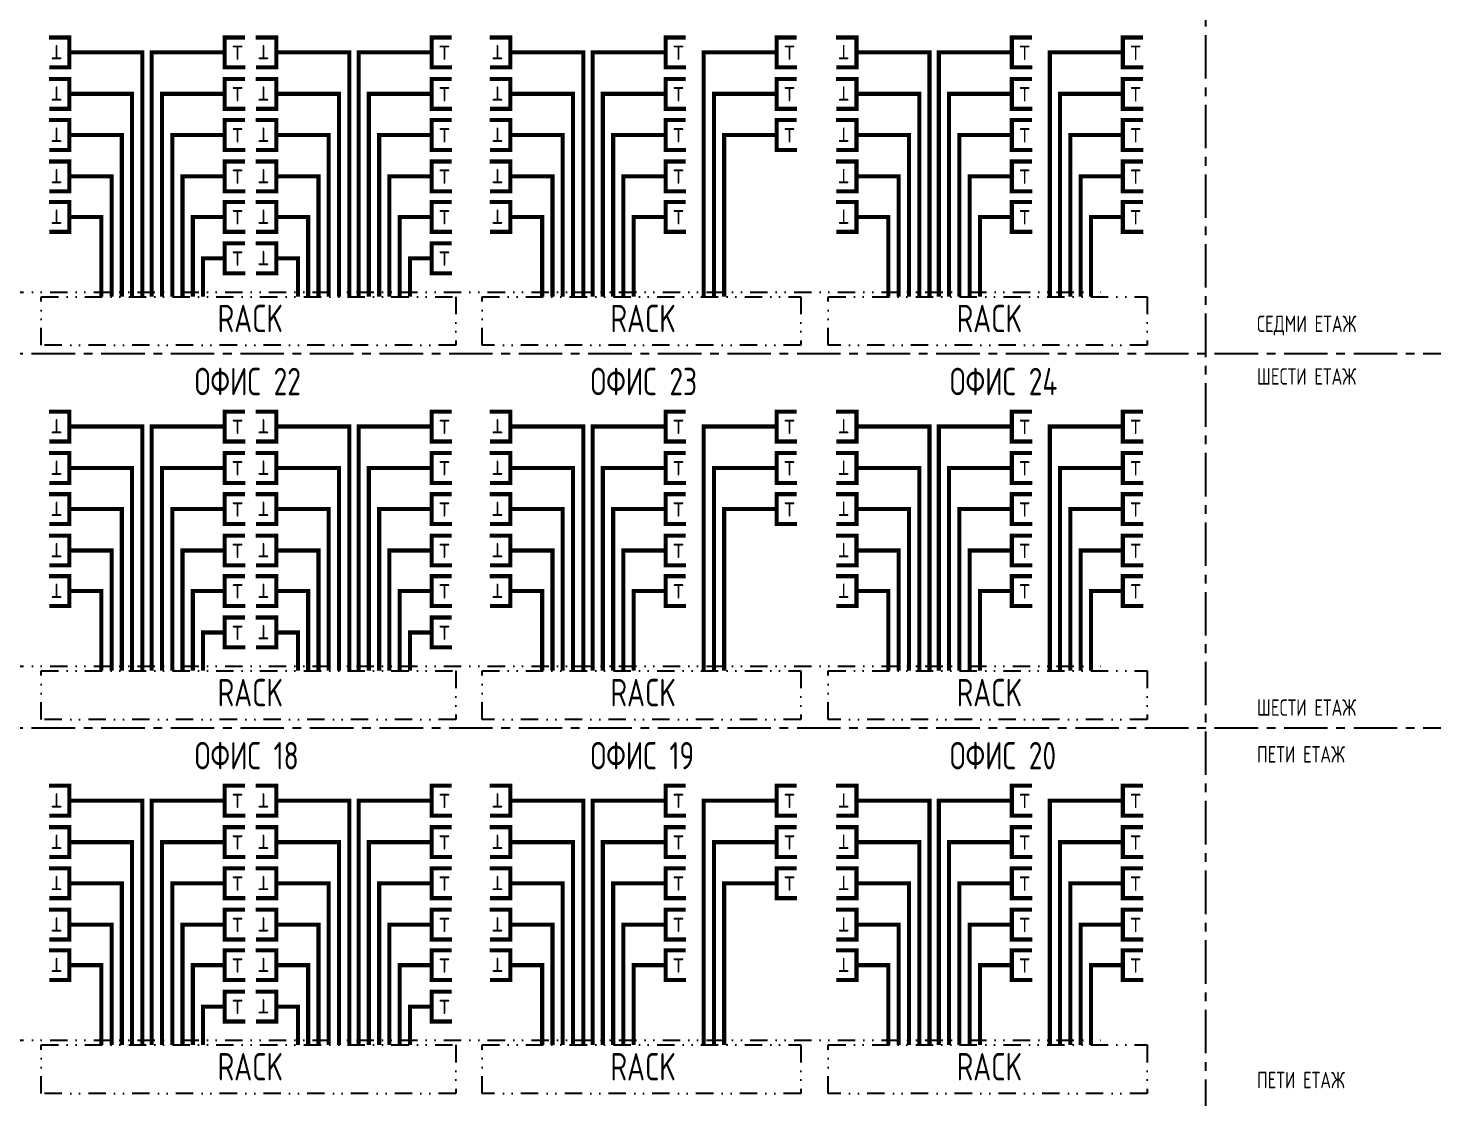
# Model space of a CAD drawing. Extents: x 25325 to 182345, y 3956 to 147305.
# Drawn here: x 44926 to 45957, y 12928 to 13709 of the extents above; entities that cross this region are included whole.
import ezdxf

# ---------------------------------------------------------------- set-up
doc = ezdxf.new("R2010")
doc.units = 0
doc.header["$MEASUREMENT"] = 0
doc.linetypes.add('CENTER', pattern=[50.8, 31.75, -6.35, 6.35, -6.35])
doc.linetypes.add('DIVIDE', pattern=[31.75, 12.7, -6.35, 0, -6.35, 0, -6.35])
for name, color, linetype in [('CAT6A UNDERGROUND PORTS ROUTING', 1, 'CONTINUOUS'), ('ELSH', 111, 'CONTINUOUS'), ('ELTEL', 52, 'DIVIDE')]:
    doc.layers.add(name, color=color, linetype=linetype)
doc.styles.get("Standard").update_dxf_attribs({"font": 'simplex.shx', "width": 0.7, "height": 10})
doc.styles.add('Tabla_100', font='simplex.shx', dxfattribs={"width": 0.7, "height": 20})

msp = doc.modelspace()

# ---------------------------------------------------------------- linework, layer by layer
at = {"layer": 'CAT6A UNDERGROUND PORTS ROUTING', "const_width": 3}
for points in [[(44941.19, 13701.86), (44956.12, 13701.86), (44956.12, 13680.1), (44941.43, 13680.1)], [(45084.53, 13680.1), (45069.6, 13680.1), (45069.6, 13701.86), (45084.29, 13701.86)], [(45092.24, 13701.86), (45107.18, 13701.86), (45107.18, 13680.1), (45092.48, 13680.1)], [(45235.58, 13680.1), (45220.65, 13680.1), (45220.65, 13701.86), (45235.34, 13701.86)], [(45263.1, 13701.86), (45278.03, 13701.86), (45278.03, 13680.1), (45263.34, 13680.1)], [(45406.44, 13680.1), (45391.51, 13680.1), (45391.51, 13701.86), (45406.2, 13701.86)], [(45487.49, 13680.1), (45472.56, 13680.1), (45472.56, 13701.86), (45487.25, 13701.86)], [(45515.84, 13701.86), (45530.78, 13701.86), (45530.78, 13680.1), (45516.08, 13680.1)], [(45659.19, 13680.1), (45644.25, 13680.1), (45644.25, 13701.86), (45658.94, 13701.86)], [(45740.24, 13680.1), (45725.3, 13680.1), (45725.3, 13701.86), (45740, 13701.86)], [(44956.12, 13690.98), (44960.54, 13690.98)], [(45069.6, 13690.98), (45065.19, 13690.98)], [(45107.18, 13690.98), (45111.59, 13690.98)], [(45220.65, 13690.98), (45216.24, 13690.98)], [(45278.03, 13690.98), (45282.44, 13690.98)], [(45391.51, 13690.98), (45387.09, 13690.98)], [(45472.56, 13690.98), (45468.15, 13690.98)], [(45530.78, 13690.98), (45535.19, 13690.98)], [(45644.25, 13690.98), (45639.84, 13690.98)], [(45725.3, 13690.98), (45720.89, 13690.98)], [(44941.19, 13671.61), (44956.12, 13671.61), (44956.12, 13649.84), (44941.43, 13649.84)], [(45084.53, 13649.84), (45069.6, 13649.84), (45069.6, 13671.61), (45084.29, 13671.61)], [(45092.24, 13671.61), (45107.18, 13671.61), (45107.18, 13649.84), (45092.48, 13649.84)], [(45235.58, 13649.84), (45220.65, 13649.84), (45220.65, 13671.61), (45235.34, 13671.61)], [(45263.1, 13671.61), (45278.03, 13671.61), (45278.03, 13649.84), (45263.34, 13649.84)], [(45406.44, 13649.84), (45391.51, 13649.84), (45391.51, 13671.61), (45406.2, 13671.61)], [(45487.49, 13649.84), (45472.56, 13649.84), (45472.56, 13671.61), (45487.25, 13671.61)], [(45515.84, 13671.61), (45530.78, 13671.61), (45530.78, 13649.84), (45516.08, 13649.84)], [(45659.19, 13649.84), (45644.25, 13649.84), (45644.25, 13671.61), (45658.94, 13671.61)], [(45740.24, 13649.84), (45725.3, 13649.84), (45725.3, 13671.61), (45740, 13671.61)], [(44956.12, 13660.73), (44960.54, 13660.73)], [(45069.6, 13660.73), (45065.19, 13660.73)], [(45107.18, 13660.73), (45111.59, 13660.73)], [(45220.65, 13660.73), (45216.24, 13660.73)], [(45278.03, 13660.73), (45282.44, 13660.73)], [(45391.51, 13660.73), (45387.09, 13660.73)], [(45472.56, 13660.73), (45468.15, 13660.73)], [(45530.78, 13660.73), (45535.19, 13660.73)], [(45644.25, 13660.73), (45639.84, 13660.73)], [(45725.3, 13660.73), (45720.89, 13660.73)], [(44941.19, 13641.61), (44956.12, 13641.61), (44956.12, 13619.84), (44941.43, 13619.84)], [(45084.53, 13619.84), (45069.6, 13619.84), (45069.6, 13641.61), (45084.29, 13641.61)], [(45092.24, 13641.61), (45107.18, 13641.61), (45107.18, 13619.84), (45092.48, 13619.84)], [(45235.58, 13619.84), (45220.65, 13619.84), (45220.65, 13641.61), (45235.34, 13641.61)], [(45263.1, 13641.61), (45278.03, 13641.61), (45278.03, 13619.84), (45263.34, 13619.84)], [(45406.44, 13619.84), (45391.51, 13619.84), (45391.51, 13641.61), (45406.2, 13641.61)], [(45487.49, 13619.84), (45472.56, 13619.84), (45472.56, 13641.61), (45487.25, 13641.61)], [(45515.84, 13641.61), (45530.78, 13641.61), (45530.78, 13619.84), (45516.08, 13619.84)], [(45659.19, 13619.84), (45644.25, 13619.84), (45644.25, 13641.61), (45658.94, 13641.61)], [(45740.24, 13619.84), (45725.3, 13619.84), (45725.3, 13641.61), (45740, 13641.61)], [(44956.12, 13630.73), (44960.54, 13630.73)], [(45069.6, 13630.73), (45065.19, 13630.73)], [(45107.18, 13630.73), (45111.59, 13630.73)], [(45220.65, 13630.73), (45216.24, 13630.73)], [(45278.03, 13630.73), (45282.44, 13630.73)], [(45391.51, 13630.73), (45387.09, 13630.73)], [(45472.56, 13630.73), (45468.15, 13630.73)], [(45530.78, 13630.73), (45535.19, 13630.73)], [(45644.25, 13630.73), (45639.84, 13630.73)], [(45725.3, 13630.73), (45720.89, 13630.73)], [(44941.19, 13611.41), (44956.12, 13611.41), (44956.12, 13589.64), (44941.43, 13589.64)], [(45084.53, 13589.64), (45069.6, 13589.64), (45069.6, 13611.41), (45084.29, 13611.41)], [(45092.24, 13611.41), (45107.18, 13611.41), (45107.18, 13589.64), (45092.48, 13589.64)], [(45235.58, 13589.64), (45220.65, 13589.64), (45220.65, 13611.41), (45235.34, 13611.41)], [(45263.1, 13611.41), (45278.03, 13611.41), (45278.03, 13589.64), (45263.34, 13589.64)], [(45406.44, 13589.64), (45391.51, 13589.64), (45391.51, 13611.41), (45406.2, 13611.41)], [(45515.84, 13611.41), (45530.78, 13611.41), (45530.78, 13589.64), (45516.08, 13589.64)], [(45659.19, 13589.64), (45644.25, 13589.64), (45644.25, 13611.41), (45658.94, 13611.41)], [(45740.24, 13589.64), (45725.3, 13589.64), (45725.3, 13611.41), (45740, 13611.41)], [(44956.12, 13600.52), (44960.54, 13600.52)], [(45069.6, 13600.52), (45065.19, 13600.52)], [(45107.18, 13600.52), (45111.59, 13600.52)], [(45220.65, 13600.52), (45216.24, 13600.52)], [(45278.03, 13600.52), (45282.44, 13600.52)], [(45391.51, 13600.52), (45387.09, 13600.52)], [(45530.78, 13600.52), (45535.19, 13600.52)], [(45644.25, 13600.52), (45639.84, 13600.52)], [(45725.3, 13600.52), (45720.89, 13600.52)], [(44941.19, 13581.81), (44956.12, 13581.81), (44956.12, 13560.05), (44941.43, 13560.05)], [(45084.53, 13560.05), (45069.6, 13560.05), (45069.6, 13581.81), (45084.29, 13581.81)], [(45092.24, 13581.81), (45107.18, 13581.81), (45107.18, 13560.05), (45092.48, 13560.05)], [(45235.58, 13560.05), (45220.65, 13560.05), (45220.65, 13581.81), (45235.34, 13581.81)], [(45263.1, 13581.81), (45278.03, 13581.81), (45278.03, 13560.05), (45263.34, 13560.05)], [(45406.44, 13560.05), (45391.51, 13560.05), (45391.51, 13581.81), (45406.2, 13581.81)], [(45515.84, 13581.81), (45530.78, 13581.81), (45530.78, 13560.05), (45516.08, 13560.05)], [(45659.19, 13560.05), (45644.25, 13560.05), (45644.25, 13581.81), (45658.94, 13581.81)], [(45740.24, 13560.05), (45725.3, 13560.05), (45725.3, 13581.81), (45740, 13581.81)], [(44956.12, 13570.93), (44960.54, 13570.93)], [(45069.6, 13570.93), (45065.19, 13570.93)], [(45107.18, 13570.93), (45111.59, 13570.93)], [(45220.65, 13570.93), (45216.24, 13570.93)], [(45278.03, 13570.93), (45282.44, 13570.93)], [(45391.51, 13570.93), (45387.09, 13570.93)], [(45530.78, 13570.93), (45535.19, 13570.93)], [(45644.25, 13570.93), (45639.84, 13570.93)], [(45725.3, 13570.93), (45720.89, 13570.93)], [(45084.53, 13529.84), (45069.6, 13529.84), (45069.6, 13551.61), (45084.29, 13551.61)], [(45092.24, 13551.61), (45107.18, 13551.61), (45107.18, 13529.84), (45092.48, 13529.84)], [(45235.58, 13529.84), (45220.65, 13529.84), (45220.65, 13551.61), (45235.34, 13551.61)], [(45069.6, 13540.73), (45065.19, 13540.73)], [(45107.18, 13540.73), (45111.59, 13540.73)], [(45220.65, 13540.73), (45216.24, 13540.73)], [(44941.19, 13428.86), (44956.12, 13428.86), (44956.12, 13407.1), (44941.43, 13407.1)], [(45084.53, 13407.1), (45069.6, 13407.1), (45069.6, 13428.86), (45084.29, 13428.86)], [(45092.24, 13428.86), (45107.18, 13428.86), (45107.18, 13407.1), (45092.48, 13407.1)], [(45235.58, 13407.1), (45220.65, 13407.1), (45220.65, 13428.86), (45235.34, 13428.86)], [(45263.1, 13428.86), (45278.03, 13428.86), (45278.03, 13407.1), (45263.34, 13407.1)], [(45406.44, 13407.1), (45391.51, 13407.1), (45391.51, 13428.86), (45406.2, 13428.86)], [(45487.49, 13407.1), (45472.56, 13407.1), (45472.56, 13428.86), (45487.25, 13428.86)], [(45515.84, 13428.86), (45530.78, 13428.86), (45530.78, 13407.1), (45516.08, 13407.1)], [(45659.19, 13407.1), (45644.25, 13407.1), (45644.25, 13428.86), (45658.94, 13428.86)], [(45740.24, 13407.1), (45725.3, 13407.1), (45725.3, 13428.86), (45740, 13428.86)], [(44956.12, 13417.98), (44960.54, 13417.98)], [(45069.6, 13417.98), (45065.19, 13417.98)], [(45107.18, 13417.98), (45111.59, 13417.98)], [(45220.65, 13417.98), (45216.24, 13417.98)], [(45278.03, 13417.98), (45282.44, 13417.98)], [(45391.51, 13417.98), (45387.09, 13417.98)], [(45472.56, 13417.98), (45468.15, 13417.98)], [(45530.78, 13417.98), (45535.19, 13417.98)], [(45644.25, 13417.98), (45639.84, 13417.98)], [(45725.3, 13417.98), (45720.89, 13417.98)], [(44941.19, 13398.61), (44956.12, 13398.61), (44956.12, 13376.84), (44941.43, 13376.84)], [(45084.53, 13376.84), (45069.6, 13376.84), (45069.6, 13398.61), (45084.29, 13398.61)], [(45092.24, 13398.61), (45107.18, 13398.61), (45107.18, 13376.84), (45092.48, 13376.84)], [(45235.58, 13376.84), (45220.65, 13376.84), (45220.65, 13398.61), (45235.34, 13398.61)], [(45263.1, 13398.61), (45278.03, 13398.61), (45278.03, 13376.84), (45263.34, 13376.84)], [(45406.44, 13376.84), (45391.51, 13376.84), (45391.51, 13398.61), (45406.2, 13398.61)], [(45487.49, 13376.84), (45472.56, 13376.84), (45472.56, 13398.61), (45487.25, 13398.61)], [(45515.84, 13398.61), (45530.78, 13398.61), (45530.78, 13376.84), (45516.08, 13376.84)], [(45659.19, 13376.84), (45644.25, 13376.84), (45644.25, 13398.61), (45658.94, 13398.61)], [(45740.24, 13376.84), (45725.3, 13376.84), (45725.3, 13398.61), (45740, 13398.61)], [(44956.12, 13387.73), (44960.54, 13387.73)], [(45069.6, 13387.73), (45065.19, 13387.73)], [(45107.18, 13387.73), (45111.59, 13387.73)], [(45220.65, 13387.73), (45216.24, 13387.73)], [(45278.03, 13387.73), (45282.44, 13387.73)], [(45391.51, 13387.73), (45387.09, 13387.73)], [(45472.56, 13387.73), (45468.15, 13387.73)], [(45530.78, 13387.73), (45535.19, 13387.73)], [(45644.25, 13387.73), (45639.84, 13387.73)], [(45725.3, 13387.73), (45720.89, 13387.73)], [(44941.19, 13368.61), (44956.12, 13368.61), (44956.12, 13346.84), (44941.43, 13346.84)], [(45084.53, 13346.84), (45069.6, 13346.84), (45069.6, 13368.61), (45084.29, 13368.61)], [(45092.24, 13368.61), (45107.18, 13368.61), (45107.18, 13346.84), (45092.48, 13346.84)], [(45235.58, 13346.84), (45220.65, 13346.84), (45220.65, 13368.61), (45235.34, 13368.61)], [(45263.1, 13368.61), (45278.03, 13368.61), (45278.03, 13346.84), (45263.34, 13346.84)], [(45406.44, 13346.84), (45391.51, 13346.84), (45391.51, 13368.61), (45406.2, 13368.61)], [(45487.49, 13346.84), (45472.56, 13346.84), (45472.56, 13368.61), (45487.25, 13368.61)], [(45515.84, 13368.61), (45530.78, 13368.61), (45530.78, 13346.84), (45516.08, 13346.84)], [(45659.19, 13346.84), (45644.25, 13346.84), (45644.25, 13368.61), (45658.94, 13368.61)], [(45740.24, 13346.84), (45725.3, 13346.84), (45725.3, 13368.61), (45740, 13368.61)], [(44956.12, 13357.73), (44960.54, 13357.73)], [(45069.6, 13357.73), (45065.19, 13357.73)], [(45107.18, 13357.73), (45111.59, 13357.73)], [(45220.65, 13357.73), (45216.24, 13357.73)], [(45278.03, 13357.73), (45282.44, 13357.73)], [(45391.51, 13357.73), (45387.09, 13357.73)], [(45472.56, 13357.73), (45468.15, 13357.73)], [(45530.78, 13357.73), (45535.19, 13357.73)], [(45644.25, 13357.73), (45639.84, 13357.73)], [(45725.3, 13357.73), (45720.89, 13357.73)], [(44941.19, 13338.41), (44956.12, 13338.41), (44956.12, 13316.64), (44941.43, 13316.64)], [(45084.53, 13316.64), (45069.6, 13316.64), (45069.6, 13338.41), (45084.29, 13338.41)], [(45092.24, 13338.41), (45107.18, 13338.41), (45107.18, 13316.64), (45092.48, 13316.64)], [(45235.58, 13316.64), (45220.65, 13316.64), (45220.65, 13338.41), (45235.34, 13338.41)], [(45263.1, 13338.41), (45278.03, 13338.41), (45278.03, 13316.64), (45263.34, 13316.64)], [(45406.44, 13316.64), (45391.51, 13316.64), (45391.51, 13338.41), (45406.2, 13338.41)], [(45515.84, 13338.41), (45530.78, 13338.41), (45530.78, 13316.64), (45516.08, 13316.64)], [(45659.19, 13316.64), (45644.25, 13316.64), (45644.25, 13338.41), (45658.94, 13338.41)], [(45740.24, 13316.64), (45725.3, 13316.64), (45725.3, 13338.41), (45740, 13338.41)], [(44956.12, 13327.52), (44960.54, 13327.52)], [(45069.6, 13327.52), (45065.19, 13327.52)], [(45107.18, 13327.52), (45111.59, 13327.52)], [(45220.65, 13327.52), (45216.24, 13327.52)], [(45278.03, 13327.52), (45282.44, 13327.52)], [(45391.51, 13327.52), (45387.09, 13327.52)], [(45530.78, 13327.52), (45535.19, 13327.52)], [(45644.25, 13327.52), (45639.84, 13327.52)], [(45725.3, 13327.52), (45720.89, 13327.52)], [(44941.19, 13308.81), (44956.12, 13308.81), (44956.12, 13287.05), (44941.43, 13287.05)], [(45084.53, 13287.05), (45069.6, 13287.05), (45069.6, 13308.81), (45084.29, 13308.81)], [(45092.24, 13308.81), (45107.18, 13308.81), (45107.18, 13287.05), (45092.48, 13287.05)], [(45235.58, 13287.05), (45220.65, 13287.05), (45220.65, 13308.81), (45235.34, 13308.81)], [(45263.1, 13308.81), (45278.03, 13308.81), (45278.03, 13287.05), (45263.34, 13287.05)], [(45406.44, 13287.05), (45391.51, 13287.05), (45391.51, 13308.81), (45406.2, 13308.81)], [(45515.84, 13308.81), (45530.78, 13308.81), (45530.78, 13287.05), (45516.08, 13287.05)], [(45659.19, 13287.05), (45644.25, 13287.05), (45644.25, 13308.81), (45658.94, 13308.81)], [(45740.24, 13287.05), (45725.3, 13287.05), (45725.3, 13308.81), (45740, 13308.81)], [(44956.12, 13297.93), (44960.54, 13297.93)], [(45069.6, 13297.93), (45065.19, 13297.93)], [(45107.18, 13297.93), (45111.59, 13297.93)], [(45220.65, 13297.93), (45216.24, 13297.93)], [(45278.03, 13297.93), (45282.44, 13297.93)], [(45391.51, 13297.93), (45387.09, 13297.93)], [(45530.78, 13297.93), (45535.19, 13297.93)], [(45644.25, 13297.93), (45639.84, 13297.93)], [(45725.3, 13297.93), (45720.89, 13297.93)], [(45084.53, 13256.84), (45069.6, 13256.84), (45069.6, 13278.61), (45084.29, 13278.61)], [(45092.24, 13278.61), (45107.18, 13278.61), (45107.18, 13256.84), (45092.48, 13256.84)], [(45235.58, 13256.84), (45220.65, 13256.84), (45220.65, 13278.61), (45235.34, 13278.61)], [(45069.6, 13267.73), (45065.19, 13267.73)], [(45107.18, 13267.73), (45111.59, 13267.73)], [(45220.65, 13267.73), (45216.24, 13267.73)], [(44941.19, 13155.86), (44956.12, 13155.86), (44956.12, 13134.1), (44941.43, 13134.1)], [(45084.53, 13134.1), (45069.6, 13134.1), (45069.6, 13155.86), (45084.29, 13155.86)], [(45092.24, 13155.86), (45107.18, 13155.86), (45107.18, 13134.1), (45092.48, 13134.1)], [(45235.58, 13134.1), (45220.65, 13134.1), (45220.65, 13155.86), (45235.34, 13155.86)], [(45263.1, 13155.86), (45278.03, 13155.86), (45278.03, 13134.1), (45263.34, 13134.1)], [(45406.44, 13134.1), (45391.51, 13134.1), (45391.51, 13155.86), (45406.2, 13155.86)], [(45487.49, 13134.1), (45472.56, 13134.1), (45472.56, 13155.86), (45487.25, 13155.86)], [(45515.84, 13155.86), (45530.78, 13155.86), (45530.78, 13134.1), (45516.08, 13134.1)], [(45659.19, 13134.1), (45644.25, 13134.1), (45644.25, 13155.86), (45658.94, 13155.86)], [(45740.24, 13134.1), (45725.3, 13134.1), (45725.3, 13155.86), (45740, 13155.86)], [(44956.12, 13144.98), (44960.54, 13144.98)], [(45069.6, 13144.98), (45065.19, 13144.98)], [(45107.18, 13144.98), (45111.59, 13144.98)], [(45220.65, 13144.98), (45216.24, 13144.98)], [(45278.03, 13144.98), (45282.44, 13144.98)], [(45391.51, 13144.98), (45387.09, 13144.98)], [(45472.56, 13144.98), (45468.15, 13144.98)], [(45530.78, 13144.98), (45535.19, 13144.98)], [(45644.25, 13144.98), (45639.84, 13144.98)], [(45725.3, 13144.98), (45720.89, 13144.98)], [(44941.19, 13125.61), (44956.12, 13125.61), (44956.12, 13103.84), (44941.43, 13103.84)], [(45084.53, 13103.84), (45069.6, 13103.84), (45069.6, 13125.61), (45084.29, 13125.61)], [(45092.24, 13125.61), (45107.18, 13125.61), (45107.18, 13103.84), (45092.48, 13103.84)], [(45235.58, 13103.84), (45220.65, 13103.84), (45220.65, 13125.61), (45235.34, 13125.61)], [(45263.1, 13125.61), (45278.03, 13125.61), (45278.03, 13103.84), (45263.34, 13103.84)], [(45406.44, 13103.84), (45391.51, 13103.84), (45391.51, 13125.61), (45406.2, 13125.61)], [(45487.49, 13103.84), (45472.56, 13103.84), (45472.56, 13125.61), (45487.25, 13125.61)], [(45515.84, 13125.61), (45530.78, 13125.61), (45530.78, 13103.84), (45516.08, 13103.84)], [(45659.19, 13103.84), (45644.25, 13103.84), (45644.25, 13125.61), (45658.94, 13125.61)], [(45740.24, 13103.84), (45725.3, 13103.84), (45725.3, 13125.61), (45740, 13125.61)], [(44956.12, 13114.73), (44960.54, 13114.73)], [(45069.6, 13114.73), (45065.19, 13114.73)], [(45107.18, 13114.73), (45111.59, 13114.73)], [(45220.65, 13114.73), (45216.24, 13114.73)], [(45278.03, 13114.73), (45282.44, 13114.73)], [(45391.51, 13114.73), (45387.09, 13114.73)], [(45472.56, 13114.73), (45468.15, 13114.73)], [(45530.78, 13114.73), (45535.19, 13114.73)], [(45644.25, 13114.73), (45639.84, 13114.73)], [(45725.3, 13114.73), (45720.89, 13114.73)], [(44941.19, 13095.61), (44956.12, 13095.61), (44956.12, 13073.84), (44941.43, 13073.84)], [(45084.53, 13073.84), (45069.6, 13073.84), (45069.6, 13095.61), (45084.29, 13095.61)], [(45092.24, 13095.61), (45107.18, 13095.61), (45107.18, 13073.84), (45092.48, 13073.84)], [(45235.58, 13073.84), (45220.65, 13073.84), (45220.65, 13095.61), (45235.34, 13095.61)], [(45263.1, 13095.61), (45278.03, 13095.61), (45278.03, 13073.84), (45263.34, 13073.84)], [(45406.44, 13073.84), (45391.51, 13073.84), (45391.51, 13095.61), (45406.2, 13095.61)], [(45487.49, 13073.84), (45472.56, 13073.84), (45472.56, 13095.61), (45487.25, 13095.61)], [(45515.84, 13095.61), (45530.78, 13095.61), (45530.78, 13073.84), (45516.08, 13073.84)], [(45659.19, 13073.84), (45644.25, 13073.84), (45644.25, 13095.61), (45658.94, 13095.61)], [(45740.24, 13073.84), (45725.3, 13073.84), (45725.3, 13095.61), (45740, 13095.61)], [(44956.12, 13084.73), (44960.54, 13084.73)], [(45069.6, 13084.73), (45065.19, 13084.73)], [(45107.18, 13084.73), (45111.59, 13084.73)], [(45220.65, 13084.73), (45216.24, 13084.73)], [(45278.03, 13084.73), (45282.44, 13084.73)], [(45391.51, 13084.73), (45387.09, 13084.73)], [(45472.56, 13084.73), (45468.15, 13084.73)], [(45530.78, 13084.73), (45535.19, 13084.73)], [(45644.25, 13084.73), (45639.84, 13084.73)], [(45725.3, 13084.73), (45720.89, 13084.73)], [(44941.19, 13065.41), (44956.12, 13065.41), (44956.12, 13043.64), (44941.43, 13043.64)], [(45084.53, 13043.64), (45069.6, 13043.64), (45069.6, 13065.41), (45084.29, 13065.41)], [(45092.24, 13065.41), (45107.18, 13065.41), (45107.18, 13043.64), (45092.48, 13043.64)], [(45235.58, 13043.64), (45220.65, 13043.64), (45220.65, 13065.41), (45235.34, 13065.41)], [(45263.1, 13065.41), (45278.03, 13065.41), (45278.03, 13043.64), (45263.34, 13043.64)], [(45406.44, 13043.64), (45391.51, 13043.64), (45391.51, 13065.41), (45406.2, 13065.41)], [(45515.84, 13065.41), (45530.78, 13065.41), (45530.78, 13043.64), (45516.08, 13043.64)], [(45659.19, 13043.64), (45644.25, 13043.64), (45644.25, 13065.41), (45658.94, 13065.41)], [(45740.24, 13043.64), (45725.3, 13043.64), (45725.3, 13065.41), (45740, 13065.41)], [(44956.12, 13054.52), (44960.54, 13054.52)], [(45069.6, 13054.52), (45065.19, 13054.52)], [(45107.18, 13054.52), (45111.59, 13054.52)], [(45220.65, 13054.52), (45216.24, 13054.52)], [(45278.03, 13054.52), (45282.44, 13054.52)], [(45391.51, 13054.52), (45387.09, 13054.52)], [(45530.78, 13054.52), (45535.19, 13054.52)], [(45644.25, 13054.52), (45639.84, 13054.52)], [(45725.3, 13054.52), (45720.89, 13054.52)], [(44941.19, 13035.81), (44956.12, 13035.81), (44956.12, 13014.05), (44941.43, 13014.05)], [(45084.53, 13014.05), (45069.6, 13014.05), (45069.6, 13035.81), (45084.29, 13035.81)], [(45092.24, 13035.81), (45107.18, 13035.81), (45107.18, 13014.05), (45092.48, 13014.05)], [(45235.58, 13014.05), (45220.65, 13014.05), (45220.65, 13035.81), (45235.34, 13035.81)], [(45263.1, 13035.81), (45278.03, 13035.81), (45278.03, 13014.05), (45263.34, 13014.05)], [(45406.44, 13014.05), (45391.51, 13014.05), (45391.51, 13035.81), (45406.2, 13035.81)], [(45515.84, 13035.81), (45530.78, 13035.81), (45530.78, 13014.05), (45516.08, 13014.05)], [(45659.19, 13014.05), (45644.25, 13014.05), (45644.25, 13035.81), (45658.94, 13035.81)], [(45740.24, 13014.05), (45725.3, 13014.05), (45725.3, 13035.81), (45740, 13035.81)], [(44956.12, 13024.93), (44960.54, 13024.93)], [(45069.6, 13024.93), (45065.19, 13024.93)], [(45107.18, 13024.93), (45111.59, 13024.93)], [(45220.65, 13024.93), (45216.24, 13024.93)], [(45278.03, 13024.93), (45282.44, 13024.93)], [(45391.51, 13024.93), (45387.09, 13024.93)], [(45530.78, 13024.93), (45535.19, 13024.93)], [(45644.25, 13024.93), (45639.84, 13024.93)], [(45725.3, 13024.93), (45720.89, 13024.93)], [(45084.53, 12983.84), (45069.6, 12983.84), (45069.6, 13005.61), (45084.29, 13005.61)], [(45092.24, 13005.61), (45107.18, 13005.61), (45107.18, 12983.84), (45092.48, 12983.84)], [(45235.58, 12983.84), (45220.65, 12983.84), (45220.65, 13005.61), (45235.34, 13005.61)], [(45069.6, 12994.73), (45065.19, 12994.73)], [(45107.18, 12994.73), (45111.59, 12994.73)], [(45220.65, 12994.73), (45216.24, 12994.73)]]:
    msp.add_lwpolyline(points, dxfattribs=at)
at = {"layer": 'ELSH', "linetype": 'CENTER'}
for p, q in [((45785.95, 11741.42), (45785.95, 14396.73)), ((42896.6, 13471.18), (45957.36, 13471.18)), ((42896.6, 13198.18), (45957.36, 13198.18))]:
    msp.add_line(p, q, dxfattribs=at)
at = {"layer": 'ELTEL'}
for p, q in [((44494.74, 13516.13), (45709.23, 13516.13)), ((44494.74, 13243.13), (45709.23, 13243.13)), ((44494.74, 12970.13), (45709.23, 12970.13))]:
    msp.add_line(p, q, dxfattribs=at)
at = {"layer": 'ELTEL', "const_width": 3}
for points in [[(44960.54, 13690.98), (45009.46, 13690.98), (45009.46, 13512.72)], [(45065.19, 13690.98), (45016.26, 13690.98), (45016.26, 13512.72)], [(45111.59, 13690.98), (45160.52, 13690.98), (45160.52, 13512.72)], [(45216.24, 13690.98), (45167.31, 13690.98), (45167.31, 13512.72)], [(45282.44, 13690.98), (45331.37, 13690.98), (45331.37, 13512.72)], [(45387.09, 13690.98), (45338.16, 13690.98), (45338.16, 13512.72)], [(45468.15, 13690.98), (45419.22, 13690.98), (45419.22, 13512.72)], [(45535.19, 13690.98), (45584.12, 13690.98), (45584.12, 13512.72)], [(45639.84, 13690.98), (45590.91, 13690.98), (45590.91, 13512.72)], [(45720.89, 13690.98), (45671.96, 13690.98), (45671.96, 13512.72)], [(44960.54, 13660.73), (45001.96, 13660.73), (45001.96, 13512.72)], [(45065.19, 13660.73), (45023.76, 13660.73), (45023.76, 13512.72)], [(45111.59, 13660.73), (45153.02, 13660.73), (45153.02, 13512.72)], [(45216.24, 13660.73), (45174.81, 13660.73), (45174.81, 13512.72)], [(45282.44, 13660.73), (45323.87, 13660.73), (45323.87, 13512.72)], [(45387.09, 13660.73), (45345.66, 13660.73), (45345.66, 13512.72)], [(45468.15, 13660.73), (45426.72, 13660.73), (45426.72, 13512.72)], [(45535.19, 13660.73), (45576.62, 13660.73), (45576.62, 13512.72)], [(45639.84, 13660.73), (45598.41, 13660.73), (45598.41, 13512.72)], [(45720.89, 13660.73), (45679.46, 13660.73), (45679.46, 13512.72)], [(44960.54, 13630.73), (44994.46, 13630.73), (44994.46, 13512.72)], [(45065.19, 13630.73), (45031.26, 13630.73), (45031.26, 13512.72)], [(45111.59, 13630.73), (45145.52, 13630.73), (45145.52, 13512.72)], [(45216.24, 13630.73), (45182.31, 13630.73), (45182.31, 13512.72)], [(45282.44, 13630.73), (45316.37, 13630.73), (45316.37, 13512.72)], [(45387.09, 13630.73), (45353.16, 13630.73), (45353.16, 13512.72)], [(45468.15, 13630.73), (45434.22, 13630.73), (45434.22, 13512.72)], [(45535.19, 13630.73), (45569.12, 13630.73), (45569.12, 13512.72)], [(45639.84, 13630.73), (45605.91, 13630.73), (45605.91, 13512.72)], [(45720.89, 13630.73), (45686.96, 13630.73), (45686.96, 13512.72)], [(44960.54, 13600.52), (44986.96, 13600.52), (44986.96, 13512.72)], [(45065.19, 13600.52), (45038.76, 13600.52), (45038.76, 13512.72)], [(45111.59, 13600.52), (45138.02, 13600.52), (45138.02, 13512.72)], [(45216.24, 13600.52), (45189.81, 13600.52), (45189.81, 13512.72)], [(45282.44, 13600.52), (45308.87, 13600.52), (45308.87, 13512.72)], [(45387.09, 13600.52), (45360.66, 13600.52), (45360.66, 13512.72)], [(45535.19, 13600.52), (45561.62, 13600.52), (45561.62, 13512.72)], [(45639.84, 13600.52), (45613.41, 13600.52), (45613.41, 13512.72)], [(45720.89, 13600.52), (45694.46, 13600.52), (45694.46, 13512.72)], [(44960.54, 13570.93), (44979.46, 13570.93), (44979.46, 13512.72)], [(45065.19, 13570.93), (45046.26, 13570.93), (45046.26, 13512.72)], [(45111.59, 13570.93), (45130.52, 13570.93), (45130.52, 13512.72)], [(45216.24, 13570.93), (45197.31, 13570.93), (45197.31, 13512.72)], [(45282.44, 13570.93), (45301.37, 13570.93), (45301.37, 13512.72)], [(45387.09, 13570.93), (45368.16, 13570.93), (45368.16, 13512.72)], [(45535.19, 13570.93), (45554.12, 13570.93), (45554.12, 13512.72)], [(45639.84, 13570.93), (45620.91, 13570.93), (45620.91, 13512.72)], [(45720.89, 13570.93), (45701.96, 13570.93), (45701.96, 13512.72)], [(45065.19, 13540.73), (45053.76, 13540.73), (45053.76, 13512.72)], [(45111.59, 13540.73), (45123.02, 13540.73), (45123.02, 13512.72)], [(45216.24, 13540.73), (45204.81, 13540.73), (45204.81, 13512.72)], [(44960.54, 13417.98), (45009.46, 13417.98), (45009.46, 13239.72)], [(45065.19, 13417.98), (45016.26, 13417.98), (45016.26, 13239.72)], [(45111.59, 13417.98), (45160.52, 13417.98), (45160.52, 13239.72)], [(45216.24, 13417.98), (45167.31, 13417.98), (45167.31, 13239.72)], [(45282.44, 13417.98), (45331.37, 13417.98), (45331.37, 13239.72)], [(45387.09, 13417.98), (45338.16, 13417.98), (45338.16, 13239.72)], [(45468.15, 13417.98), (45419.22, 13417.98), (45419.22, 13239.72)], [(45535.19, 13417.98), (45584.12, 13417.98), (45584.12, 13239.72)], [(45639.84, 13417.98), (45590.91, 13417.98), (45590.91, 13239.72)], [(45720.89, 13417.98), (45671.96, 13417.98), (45671.96, 13239.72)], [(44960.54, 13387.73), (45001.96, 13387.73), (45001.96, 13239.72)], [(45065.19, 13387.73), (45023.76, 13387.73), (45023.76, 13239.72)], [(45111.59, 13387.73), (45153.02, 13387.73), (45153.02, 13239.72)], [(45216.24, 13387.73), (45174.81, 13387.73), (45174.81, 13239.72)], [(45282.44, 13387.73), (45323.87, 13387.73), (45323.87, 13239.72)], [(45387.09, 13387.73), (45345.66, 13387.73), (45345.66, 13239.72)], [(45468.15, 13387.73), (45426.72, 13387.73), (45426.72, 13239.72)], [(45535.19, 13387.73), (45576.62, 13387.73), (45576.62, 13239.72)], [(45639.84, 13387.73), (45598.41, 13387.73), (45598.41, 13239.72)], [(45720.89, 13387.73), (45679.46, 13387.73), (45679.46, 13239.72)], [(44960.54, 13357.73), (44994.46, 13357.73), (44994.46, 13239.72)], [(45065.19, 13357.73), (45031.26, 13357.73), (45031.26, 13239.72)], [(45111.59, 13357.73), (45145.52, 13357.73), (45145.52, 13239.72)], [(45216.24, 13357.73), (45182.31, 13357.73), (45182.31, 13239.72)], [(45282.44, 13357.73), (45316.37, 13357.73), (45316.37, 13239.72)], [(45387.09, 13357.73), (45353.16, 13357.73), (45353.16, 13239.72)], [(45468.15, 13357.73), (45434.22, 13357.73), (45434.22, 13239.72)], [(45535.19, 13357.73), (45569.12, 13357.73), (45569.12, 13239.72)], [(45639.84, 13357.73), (45605.91, 13357.73), (45605.91, 13239.72)], [(45720.89, 13357.73), (45686.96, 13357.73), (45686.96, 13239.72)], [(44960.54, 13327.52), (44986.96, 13327.52), (44986.96, 13239.72)], [(45065.19, 13327.52), (45038.76, 13327.52), (45038.76, 13239.72)], [(45111.59, 13327.52), (45138.02, 13327.52), (45138.02, 13239.72)], [(45216.24, 13327.52), (45189.81, 13327.52), (45189.81, 13239.72)], [(45282.44, 13327.52), (45308.87, 13327.52), (45308.87, 13239.72)], [(45387.09, 13327.52), (45360.66, 13327.52), (45360.66, 13239.72)], [(45535.19, 13327.52), (45561.62, 13327.52), (45561.62, 13239.72)], [(45639.84, 13327.52), (45613.41, 13327.52), (45613.41, 13239.72)], [(45720.89, 13327.52), (45694.46, 13327.52), (45694.46, 13239.72)], [(44960.54, 13297.93), (44979.46, 13297.93), (44979.46, 13239.72)], [(45065.19, 13297.93), (45046.26, 13297.93), (45046.26, 13239.72)], [(45111.59, 13297.93), (45130.52, 13297.93), (45130.52, 13239.72)], [(45216.24, 13297.93), (45197.31, 13297.93), (45197.31, 13239.72)], [(45282.44, 13297.93), (45301.37, 13297.93), (45301.37, 13239.72)], [(45387.09, 13297.93), (45368.16, 13297.93), (45368.16, 13239.72)], [(45535.19, 13297.93), (45554.12, 13297.93), (45554.12, 13239.72)], [(45639.84, 13297.93), (45620.91, 13297.93), (45620.91, 13239.72)], [(45720.89, 13297.93), (45701.96, 13297.93), (45701.96, 13239.72)], [(45065.19, 13267.73), (45053.76, 13267.73), (45053.76, 13239.72)], [(45111.59, 13267.73), (45123.02, 13267.73), (45123.02, 13239.72)], [(45216.24, 13267.73), (45204.81, 13267.73), (45204.81, 13239.72)], [(44960.54, 13144.98), (45009.46, 13144.98), (45009.46, 12966.72)], [(45065.19, 13144.98), (45016.26, 13144.98), (45016.26, 12966.72)], [(45111.59, 13144.98), (45160.52, 13144.98), (45160.52, 12966.72)], [(45216.24, 13144.98), (45167.31, 13144.98), (45167.31, 12966.72)], [(45282.44, 13144.98), (45331.37, 13144.98), (45331.37, 12966.72)], [(45387.09, 13144.98), (45338.16, 13144.98), (45338.16, 12966.72)], [(45468.15, 13144.98), (45419.22, 13144.98), (45419.22, 12966.72)], [(45535.19, 13144.98), (45584.12, 13144.98), (45584.12, 12966.72)], [(45639.84, 13144.98), (45590.91, 13144.98), (45590.91, 12966.72)], [(45720.89, 13144.98), (45671.96, 13144.98), (45671.96, 12966.72)], [(44960.54, 13114.73), (45001.96, 13114.73), (45001.96, 12966.72)], [(45065.19, 13114.73), (45023.76, 13114.73), (45023.76, 12966.72)], [(45111.59, 13114.73), (45153.02, 13114.73), (45153.02, 12966.72)], [(45216.24, 13114.73), (45174.81, 13114.73), (45174.81, 12966.72)], [(45282.44, 13114.73), (45323.87, 13114.73), (45323.87, 12966.72)], [(45387.09, 13114.73), (45345.66, 13114.73), (45345.66, 12966.72)], [(45468.15, 13114.73), (45426.72, 13114.73), (45426.72, 12966.72)], [(45535.19, 13114.73), (45576.62, 13114.73), (45576.62, 12966.72)], [(45639.84, 13114.73), (45598.41, 13114.73), (45598.41, 12966.72)], [(45720.89, 13114.73), (45679.46, 13114.73), (45679.46, 12966.72)], [(44960.54, 13084.73), (44994.46, 13084.73), (44994.46, 12966.72)], [(45065.19, 13084.73), (45031.26, 13084.73), (45031.26, 12966.72)], [(45111.59, 13084.73), (45145.52, 13084.73), (45145.52, 12966.72)], [(45216.24, 13084.73), (45182.31, 13084.73), (45182.31, 12966.72)], [(45282.44, 13084.73), (45316.37, 13084.73), (45316.37, 12966.72)], [(45387.09, 13084.73), (45353.16, 13084.73), (45353.16, 12966.72)], [(45468.15, 13084.73), (45434.22, 13084.73), (45434.22, 12966.72)], [(45535.19, 13084.73), (45569.12, 13084.73), (45569.12, 12966.72)], [(45639.84, 13084.73), (45605.91, 13084.73), (45605.91, 12966.72)], [(45720.89, 13084.73), (45686.96, 13084.73), (45686.96, 12966.72)], [(44960.54, 13054.52), (44986.96, 13054.52), (44986.96, 12966.72)], [(45065.19, 13054.52), (45038.76, 13054.52), (45038.76, 12966.72)], [(45111.59, 13054.52), (45138.02, 13054.52), (45138.02, 12966.72)], [(45216.24, 13054.52), (45189.81, 13054.52), (45189.81, 12966.72)], [(45282.44, 13054.52), (45308.87, 13054.52), (45308.87, 12966.72)], [(45387.09, 13054.52), (45360.66, 13054.52), (45360.66, 12966.72)], [(45535.19, 13054.52), (45561.62, 13054.52), (45561.62, 12966.72)], [(45639.84, 13054.52), (45613.41, 13054.52), (45613.41, 12966.72)], [(45720.89, 13054.52), (45694.46, 13054.52), (45694.46, 12966.72)], [(44960.54, 13024.93), (44979.46, 13024.93), (44979.46, 12966.72)], [(45065.19, 13024.93), (45046.26, 13024.93), (45046.26, 12966.72)], [(45111.59, 13024.93), (45130.52, 13024.93), (45130.52, 12966.72)], [(45216.24, 13024.93), (45197.31, 13024.93), (45197.31, 12966.72)], [(45282.44, 13024.93), (45301.37, 13024.93), (45301.37, 12966.72)], [(45387.09, 13024.93), (45368.16, 13024.93), (45368.16, 12966.72)], [(45535.19, 13024.93), (45554.12, 13024.93), (45554.12, 12966.72)], [(45639.84, 13024.93), (45620.91, 13024.93), (45620.91, 12966.72)], [(45720.89, 13024.93), (45701.96, 13024.93), (45701.96, 12966.72)], [(45065.19, 12994.73), (45053.76, 12994.73), (45053.76, 12966.72)], [(45111.59, 12994.73), (45123.02, 12994.73), (45123.02, 12966.72)], [(45216.24, 12994.73), (45204.81, 12994.73), (45204.81, 12966.72)]]:
    msp.add_lwpolyline(points, dxfattribs=at)
at = {"layer": 'ELTEL'}
for points in [[(44935.57, 13512.72), (45238.32, 13512.72), (45238.32, 13477.25), (44935.57, 13477.25)], [(45257.48, 13512.72), (45490.23, 13512.72), (45490.23, 13477.25), (45257.48, 13477.25)], [(45510.23, 13512.72), (45742.97, 13512.72), (45742.97, 13477.25), (45510.23, 13477.25)], [(44935.57, 13239.72), (45238.32, 13239.72), (45238.32, 13204.25), (44935.57, 13204.25)], [(45257.48, 13239.72), (45490.23, 13239.72), (45490.23, 13204.25), (45257.48, 13204.25)], [(45510.23, 13239.72), (45742.97, 13239.72), (45742.97, 13204.25), (45510.23, 13204.25)], [(44935.57, 12966.72), (45238.32, 12966.72), (45238.32, 12931.25), (44935.57, 12931.25)], [(45257.48, 12966.72), (45490.23, 12966.72), (45490.23, 12931.25), (45257.48, 12931.25)], [(45510.23, 12966.72), (45742.97, 12966.72), (45742.97, 12931.25), (45510.23, 12931.25)]]:
    msp.add_lwpolyline(points, close=True, dxfattribs=at)

# ---------------------------------------------------------------- texts
at = {"layer": 'CAT6A UNDERGROUND PORTS ROUTING', "char_height": 15, "attachment_point": 1, "rotation": 180}
for insert in [(44950.61, 13681.47), (45101.66, 13681.47), (45272.52, 13681.47), (45525.26, 13681.47), (44950.61, 13651.22), (45101.66, 13651.22), (45272.52, 13651.22), (45525.26, 13651.22), (44950.61, 13621.22), (45101.66, 13621.22), (45272.52, 13621.22), (45525.26, 13621.22), (44950.61, 13591.02), (45101.66, 13591.02), (45272.52, 13591.02), (45525.26, 13591.02), (44950.61, 13561.42), (45101.66, 13561.42), (45272.52, 13561.42), (45525.26, 13561.42), (45101.66, 13531.22), (44950.61, 13408.47), (45101.66, 13408.47), (45272.52, 13408.47), (45525.26, 13408.47), (44950.61, 13378.22), (45101.66, 13378.22), (45272.52, 13378.22), (45525.26, 13378.22), (44950.61, 13348.22), (45101.66, 13348.22), (45272.52, 13348.22), (45525.26, 13348.22), (44950.61, 13318.02), (45101.66, 13318.02), (45272.52, 13318.02), (45525.26, 13318.02), (44950.61, 13288.42), (45101.66, 13288.42), (45272.52, 13288.42), (45525.26, 13288.42), (45101.66, 13258.22), (44950.61, 13135.47), (45101.66, 13135.47), (45272.52, 13135.47), (45525.26, 13135.47), (44950.61, 13105.22), (45101.66, 13105.22), (45272.52, 13105.22), (45525.26, 13105.22), (44950.61, 13075.22), (45101.66, 13075.22), (45272.52, 13075.22), (45525.26, 13075.22), (44950.61, 13045.02), (45101.66, 13045.02), (45272.52, 13045.02), (45525.26, 13045.02), (44950.61, 13015.42), (45101.66, 13015.42), (45272.52, 13015.42), (45525.26, 13015.42), (45101.66, 12985.22)]:
    msp.add_mtext('т', dxfattribs=dict(at, insert=insert))
at = {"layer": 'CAT6A UNDERGROUND PORTS ROUTING', "char_height": 15, "attachment_point": 1}
for insert in [(45075.11, 13700.49), (45226.16, 13700.49), (45397.02, 13700.49), (45478.07, 13700.49), (45649.76, 13700.49), (45730.81, 13700.49), (45075.11, 13670.23), (45226.16, 13670.23), (45397.02, 13670.23), (45478.07, 13670.23), (45649.76, 13670.23), (45730.81, 13670.23), (45075.11, 13640.23), (45226.16, 13640.23), (45397.02, 13640.23), (45478.07, 13640.23), (45649.76, 13640.23), (45730.81, 13640.23), (45075.11, 13610.03), (45226.16, 13610.03), (45397.02, 13610.03), (45649.76, 13610.03), (45730.81, 13610.03), (45075.11, 13580.44), (45226.16, 13580.44), (45397.02, 13580.44), (45649.76, 13580.44), (45730.81, 13580.44), (45075.11, 13550.23), (45226.16, 13550.23), (45075.11, 13427.49), (45226.16, 13427.49), (45397.02, 13427.49), (45478.07, 13427.49), (45649.76, 13427.49), (45730.81, 13427.49), (45075.11, 13397.23), (45226.16, 13397.23), (45397.02, 13397.23), (45478.07, 13397.23), (45649.76, 13397.23), (45730.81, 13397.23), (45075.11, 13367.23), (45226.16, 13367.23), (45397.02, 13367.23), (45478.07, 13367.23), (45649.76, 13367.23), (45730.81, 13367.23), (45075.11, 13337.03), (45226.16, 13337.03), (45397.02, 13337.03), (45649.76, 13337.03), (45730.81, 13337.03), (45075.11, 13307.44), (45226.16, 13307.44), (45397.02, 13307.44), (45649.76, 13307.44), (45730.81, 13307.44), (45075.11, 13277.23), (45226.16, 13277.23), (45075.11, 13154.49), (45226.16, 13154.49), (45397.02, 13154.49), (45478.07, 13154.49), (45649.76, 13154.49), (45730.81, 13154.49), (45075.11, 13124.23), (45226.16, 13124.23), (45397.02, 13124.23), (45478.07, 13124.23), (45649.76, 13124.23), (45730.81, 13124.23), (45075.11, 13094.23), (45226.16, 13094.23), (45397.02, 13094.23), (45478.07, 13094.23), (45649.76, 13094.23), (45730.81, 13094.23), (45075.11, 13064.03), (45226.16, 13064.03), (45397.02, 13064.03), (45649.76, 13064.03), (45730.81, 13064.03), (45075.11, 13034.44), (45226.16, 13034.44), (45397.02, 13034.44), (45649.76, 13034.44), (45730.81, 13034.44), (45075.11, 13004.23), (45226.16, 13004.23)]:
    msp.add_mtext('т', dxfattribs=dict(at, insert=insert))
at = {"layer": 'ELSH', "char_height": 12, "attachment_point": 1}
for s, insert in [('СЕДМИ ЕТАЖ', (45823.21, 13498.93)), ('ШЕСТИ ЕТАЖ', (45823.21, 13460.52)), ('ШЕСТИ ЕТАЖ', (45823.21, 13218.93)), ('ПЕТИ ЕТАЖ', (45823.21, 13184.79)), ('ПЕТИ ЕТАЖ', (45823.21, 12947.14))]:
    msp.add_mtext(s, dxfattribs=dict(at, insert=insert))
at = {"layer": 'ELTEL', "char_height": 20, "attachment_point": 1, "style": 'Tabla_100'}
for s, insert in [('RACK', (45064.42, 13506.84)), ('RACK', (45351.24, 13506.84)), ('RACK', (45603.99, 13506.84)), ('{\\Fsimplex|c204;ОФИС 22}', (45047.67, 13460.83)), ('{\\Fsimplex|c204;ОФИС 23}', (45336.63, 13460.83)), ('{\\Fsimplex|c204;ОФИС 24}', (45598.98, 13460.83)), ('RACK', (45064.42, 13233.84)), ('RACK', (45351.24, 13233.84)), ('RACK', (45603.99, 13233.84)), ('{\\Fsimplex|c204;ОФИС 18}', (45047.67, 13187.83)), ('{\\Fsimplex|c204;ОФИС 19}', (45336.63, 13187.83)), ('{\\Fsimplex|c204;ОФИС 20}', (45598.98, 13187.83)), ('RACK', (45064.42, 12960.84)), ('RACK', (45351.24, 12960.84)), ('RACK', (45603.99, 12960.84))]:
    msp.add_mtext(s, dxfattribs=dict(at, insert=insert))

doc.saveas('drawing.dxf')
